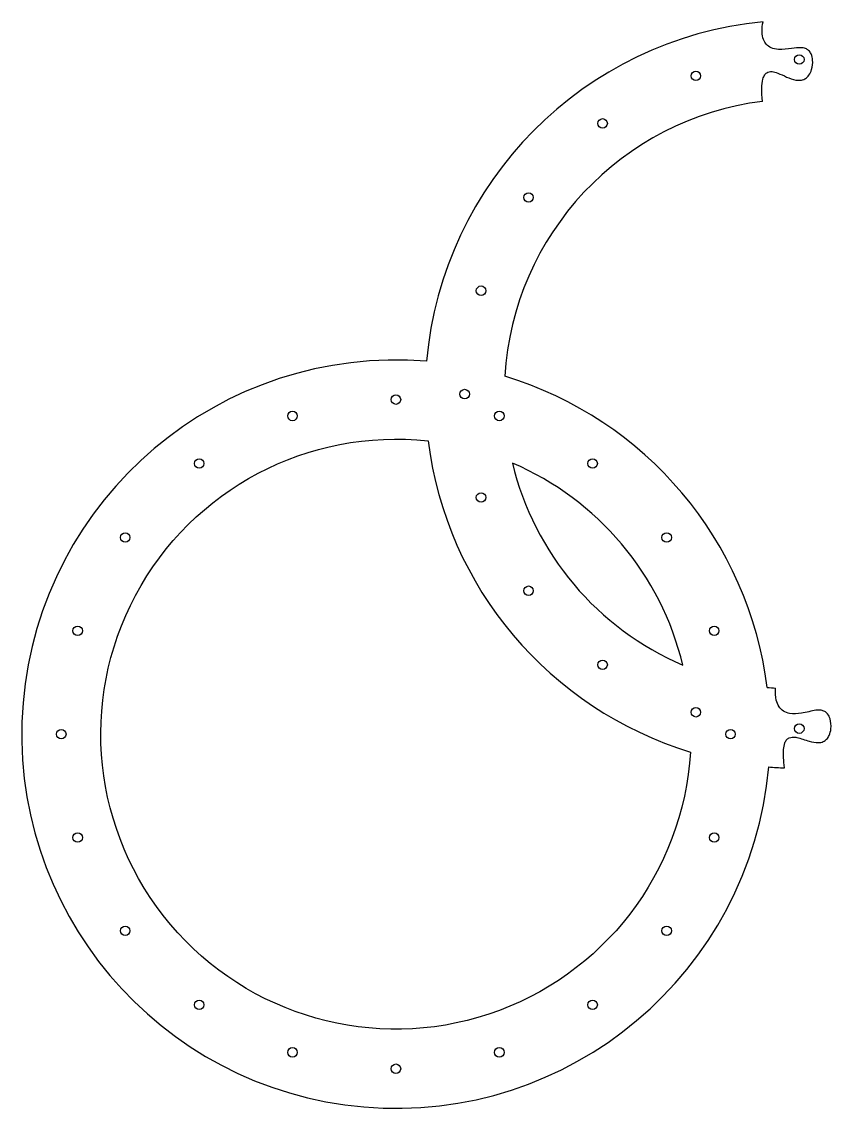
# Model space of a CAD drawing. Header units: millimetres. Extents: x -688 to -177, y -311 to 376.
import ezdxf

# ---------------------------------------------------------------- set-up
doc = ezdxf.new("R2010")
doc.units = ezdxf.units.MM
doc.layers.get('0').update_dxf_attribs({"linetype": 'CONTINUOUS'})

msp = doc.modelspace()

# ---------------------------------------------------------------- linework, layer by layer
msp.add_lwpolyline([(-265.63, -85.68, -2.499664), (-431.52, 111.04, 0.295756)], format="xyb", close=True)
for centre in [(-196.83, 352.2), (-262.21, 341.84), (-321.18, 311.8), (-367.98, 264.99), (-398.03, 206.02), (-451.83, 137.15), (-408.38, 140.65), (-517.21, 126.8), (-386.46, 126.8), (-576.18, 96.75), (-327.49, 96.75), (-398.03, 75.28), (-622.98, 49.95), (-280.69, 49.95), (-367.98, 16.3), (-653.03, -9.02), (-250.64, -9.02), (-321.18, -30.5), (-262.21, -60.55), (-196.83, -70.9), (-663.38, -74.4), (-240.28, -74.4), (-653.03, -139.77), (-250.64, -139.77), (-622.98, -198.74), (-280.69, -198.74), (-576.18, -245.54), (-327.49, -245.54), (-517.21, -275.59), (-386.46, -275.59), (-451.83, -285.95)]:
    msp.add_circle(centre, 3)
for centre, radius, start, end in [((-196.83, 140.65), 236.55, 95.55831, 174.97706), ((-196.83, 140.65), 186.55, 97.1742, 176.53322), ((-451.83, -74.4), 236.55, 85.30565, 354.97706), ((-451.83, -74.4), 236.55, 7.18951, 73.0932), ((-451.83, -74.4), 186.55, 13.52865, 66.75406), ((-196.83, 140.65), 186.55, 193.52865, 246.75406), ((-196.83, 140.65), 186.55, 263.74949, 265.39823), ((-196.83, 140.65), 236.55, 265.30565, 267.74376)]:
    msp.add_arc(centre, radius, start, end)
for points, knots in [([(-220.13, 325.74), (-220.7, 331.85), (-220.65, 336.6), (-219.54, 340.85), (-219.16, 341.81), (-218.29, 343.1), (-217.87, 343.54), (-216.92, 344.16), (-216.44, 344.35), (-215.3, 344.59), (-214.65, 344.59), (-212.9, 344.4), (-211.71, 344.04), (-206.91, 342.22), (-202.82, 339.87), (-197.79, 339.02), (-196.58, 338.97), (-194.47, 339.39), (-193.62, 339.74), (-192.04, 340.8), (-191.37, 341.49), (-190.03, 343.34), (-189.47, 344.59), (-188.51, 347.71), (-188.27, 349.77), (-188.5, 353.08), (-188.8, 354.5), (-189.76, 356.56), (-190.27, 357.3), (-191.52, 358.44), (-192.18, 358.83), (-193.81, 359.45), (-194.78, 359.6), (-197.55, 359.75), (-199.57, 359.5), (-204.38, 358.85), (-207.27, 358.43), (-211.64, 358.73), (-213.21, 359.04), (-215.76, 360.18), (-216.75, 360.86), (-218.41, 362.62), (-219.04, 363.65), (-220.08, 366.26), (-220.34, 367.88), (-220.49, 371.65), (-220.21, 373.92), (-219.75, 376.09)], [5.256194, 5.256194, 5.256194, 5.256194, 7.556747, 7.556747, 8.308556, 8.308556, 8.797054, 8.797054, 9.214868, 9.214868, 9.724491, 9.724491, 10.617028, 10.617028, 13.252532, 13.252532, 14.064694, 14.064694, 14.701465, 14.701465, 15.350922, 15.350922, 16.244413, 16.244413, 17.557816, 17.557816, 18.49245, 18.49245, 19.101391, 19.101391, 19.634679, 19.634679, 20.285064, 20.285064, 21.518442, 21.518442, 23.081918, 23.081918, 23.965824, 23.965824, 24.646547, 24.646547, 25.326172, 25.326172, 26.223089, 26.223089, 27.441759, 27.441759, 27.441759, 27.441759]), ([(-206.15, -95.72), (-206.82, -90.98), (-207.04, -87.13), (-206.67, -82.59), (-206.41, -81.1), (-205.61, -79.09), (-205.2, -78.37), (-204.21, -77.32), (-203.72, -76.97), (-202.58, -76.46), (-201.96, -76.33), (-200.37, -76.2), (-199.35, -76.32), (-195.88, -77.01), (-193.19, -78.04), (-188.54, -79.37), (-186.55, -79.8), (-183.66, -79.72), (-182.64, -79.54), (-180.88, -78.77), (-180.17, -78.27), (-178.88, -76.92), (-178.35, -76.08), (-177.34, -73.86), (-176.99, -72.38), (-176.63, -68.82), (-176.81, -66.6), (-177.73, -63.58), (-178.23, -62.49), (-179.46, -60.94), (-180.07, -60.4), (-181.48, -59.63), (-182.22, -59.4), (-184.06, -59.12), (-185.21, -59.16), (-189.15, -59.67), (-192.26, -60.62), (-197.83, -61.57), (-200.43, -61.79), (-204.34, -61.04), (-205.68, -60.54), (-207.97, -59.04), (-208.89, -58.13), (-210.47, -55.81), (-211.03, -54.41), (-211.96, -50.63), (-212.03, -48.13), (-211.83, -45.6), (-211.81, -45.45), (-211.8, -45.3)], [2.528064, 2.528064, 2.528064, 2.528064, 4.658794, 4.658794, 5.769776, 5.769776, 6.44482, 6.44482, 6.954151, 6.954151, 7.476312, 7.476312, 8.264608, 8.264608, 10.074055, 10.074055, 11.395484, 11.395484, 12.130287, 12.130287, 12.759494, 12.759494, 13.458595, 13.458595, 14.494505, 14.494505, 16.001212, 16.001212, 16.876691, 16.876691, 17.498395, 17.498395, 18.089855, 18.089855, 18.904442, 18.904442, 20.774494, 20.774494, 22.093993, 22.093993, 22.841601, 22.841601, 23.521882, 23.521882, 24.303265, 24.303265, 25.544422, 25.544422, 25.621462, 25.621462, 25.621462, 25.621462])]:
    msp.add_open_spline(points, degree=3, knots=knots)

doc.saveas('drawing.dxf')
